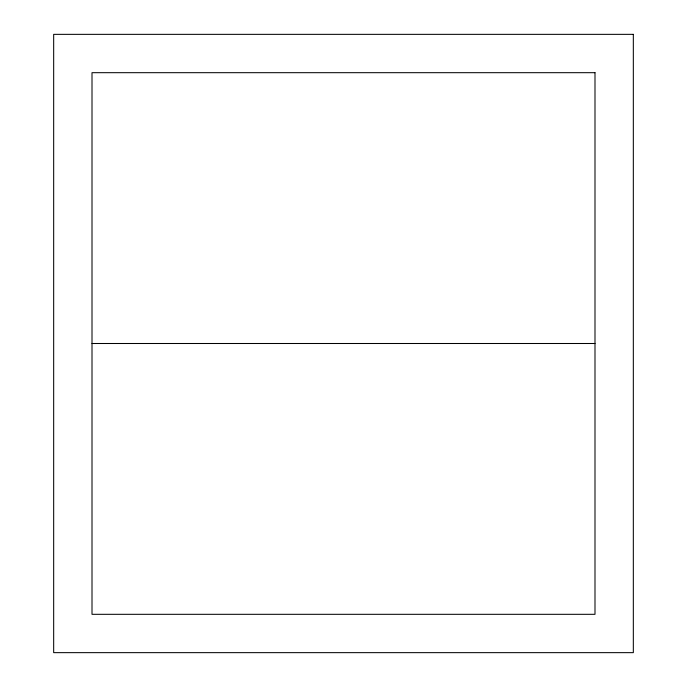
<?xml version="1.0" encoding="UTF-8"?>
<svg xmlns="http://www.w3.org/2000/svg" width="687" height="687" viewBox="0 0 687 687"><rect width="100%" height="100%" fill="white"/><g stroke="black" fill="none" stroke-linecap="round" stroke-linejoin="round"><path stroke-width="1.03" d="M92.006 343.5L594.994 343.5M633.328 34.35L53.672 34.35L53.672 652.65L633.328 652.65L633.328 34.35M594.994 72.685L92.006 72.685L92.006 614.315L594.994 614.315L594.994 72.685"/></g></svg>
